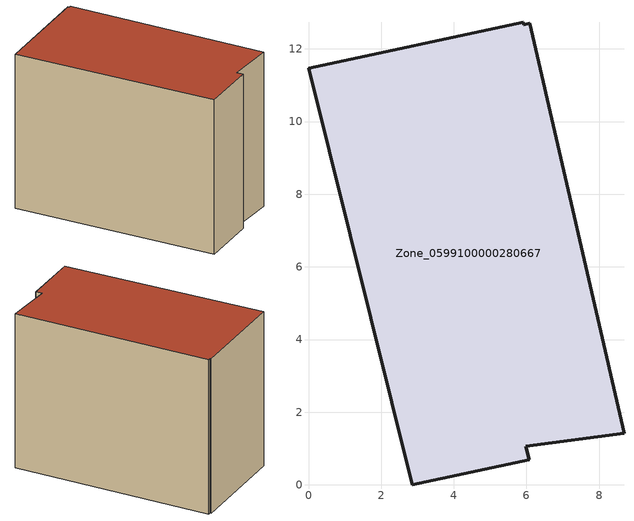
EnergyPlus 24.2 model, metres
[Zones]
Zone_0599100000280667
 floor ground (C_G): 6.07,0.69 2.86,0 0,11.47 5.91,12.74 5.93,12.66 6.09,12.7 8.68,1.42 5.98,1.06 z0.11
 wall outside (C_F): 2.86,0 6.07,0.69 5.98,1.06 8.68,1.42 6.09,12.7 5.93,12.66 5.91,12.74 0,11.47 2.86,0 z0.11:9.45
 roof outside (C_R): 5.98,1.06 8.68,1.42 6.09,12.7 5.93,12.66 5.91,12.74 0,11.47 2.86,0 6.07,0.69 z9.45
[BUILDING]
Pand.0599100000280667: North Axis=0; Terrain=City; Loads Convergence Tolerance Value=0.04; Temperature Convergence Tolerance Value=0.4; Solar Distribution=FullExterior; Maximum Number of Warmup Days=25; Minimum Number of Warmup Days=1
[Site:Location]
Rotterdam.The.Hague.AP_ZH_NLD Design_Conditions: Latitude=51.96; Longitude=4.45; Time Zone=1; Elevation=-4.5
[SITE:GROUNDTEMPERATURE:BUILDINGSURFACE]
18, 18, 18, 18, 18, 18, 18, 18, 18, 18, 18, 18
[MATERIAL] Thermal Absorptance=0.9; Solar Absorptance=0.7; Visible Absorptance=0.7
Name | Roughness | Thickness | Conductivity | Density | Specific Heat
G.TI.1946 | MediumSmooth | 0.15 | 1 | 540 | 1210
F.TI.1946 | Rough | 0.3 | 0.857143 | 1920 | 840
R.TI.1946 | MediumRough | 0.2 | 0.1 | 1500 | 1000
[CONSTRUCTION]
C_G: G.TI.1946
C_F: F.TI.1946
C_R: R.TI.1946
[ZONE]
Zone_0599100000280667: Type=1; Multiplier=1; Ceiling Height=Autocalculate; Volume=Autocalculate; Floor Area=autocalculate; Part of Total Floor Area=Yes
[ZONEINFILTRATION:DESIGNFLOWRATE]
Infil_Zone_0599100000280667: Zone or ZoneList or Space or SpaceList=Zone_0599100000280667; Schedule=AlwaysOn; Design Flow Rate Calculation Method=Flow/Area; Flow Rate per Floor Area=0.003; Constant Term Coefficient=1; Temperature Term Coefficient=0; Velocity Term Coefficient=0; Velocity Squared Term Coefficient=0
[HVACTEMPLATE:ZONE:IDEALLOADSAIRSYSTEM]
Zone_0599100000280667: Maximum Heating Supply Air Temperature=50; Minimum Cooling Supply Air Temperature=13; Maximum Heating Supply Air Humidity Ratio=0.0156; Minimum Cooling Supply Air Humidity Ratio=0.0077; Heating Limit=NoLimit; Cooling Limit=NoLimit; Dehumidification Control Type=ConstantSensibleHeatRatio; Cooling Sensible Heat Ratio=0.7; Dehumidification Setpoint=60; Humidification Control Type=None; Humidification Setpoint=30; Outdoor Air Method=None; Outdoor Air Flow Rate per Person=0.00944; Outdoor Air Flow Rate per Zone Floor Area=0; Outdoor Air Flow Rate per Zone=0; Demand Controlled Ventilation Type=None; Outdoor Air Economizer Type=NoEconomizer; Heat Recovery Type=None; Sensible Heat Recovery Effectiveness=0.7; Latent Heat Recovery Effectiveness=0.65
[ZONECONTROL:THERMOSTAT]
ThermostatControl_Zone_0599100000280667: Zone or ZoneList=Zone_0599100000280667; Control Type Schedule=DualSetpointControlType; Control 1=Thermostat_Zone_0599100000280667; Temperature Difference Between Cutout And Setpoint=0
[THERMOSTATSETPOINT:DUALSETPOINT]
Thermostat_Zone_0599100000280667: Heating Setpoint Temperature Schedule=HeatingSetpoint_Zone_0599100000280667; Cooling Setpoint Temperature Schedule=CoolingSetpoint_Zone_0599100000280667
[SCHEDULE:COMPACT]
HeatingSetpoint_Zone_0599100000280667: Through: 12/31, For: AllDays, Until: 24:00, 21
CoolingSetpoint_Zone_0599100000280667: Through: 12/31, For: AllDays, Until: 24:00, 24
DualSetpointControlType: Through: 12/31, For: AllDays, Until: 24:00, 4
AlwaysOn: Through: 12/31, For: AllDays, Until: 24:00, 1
